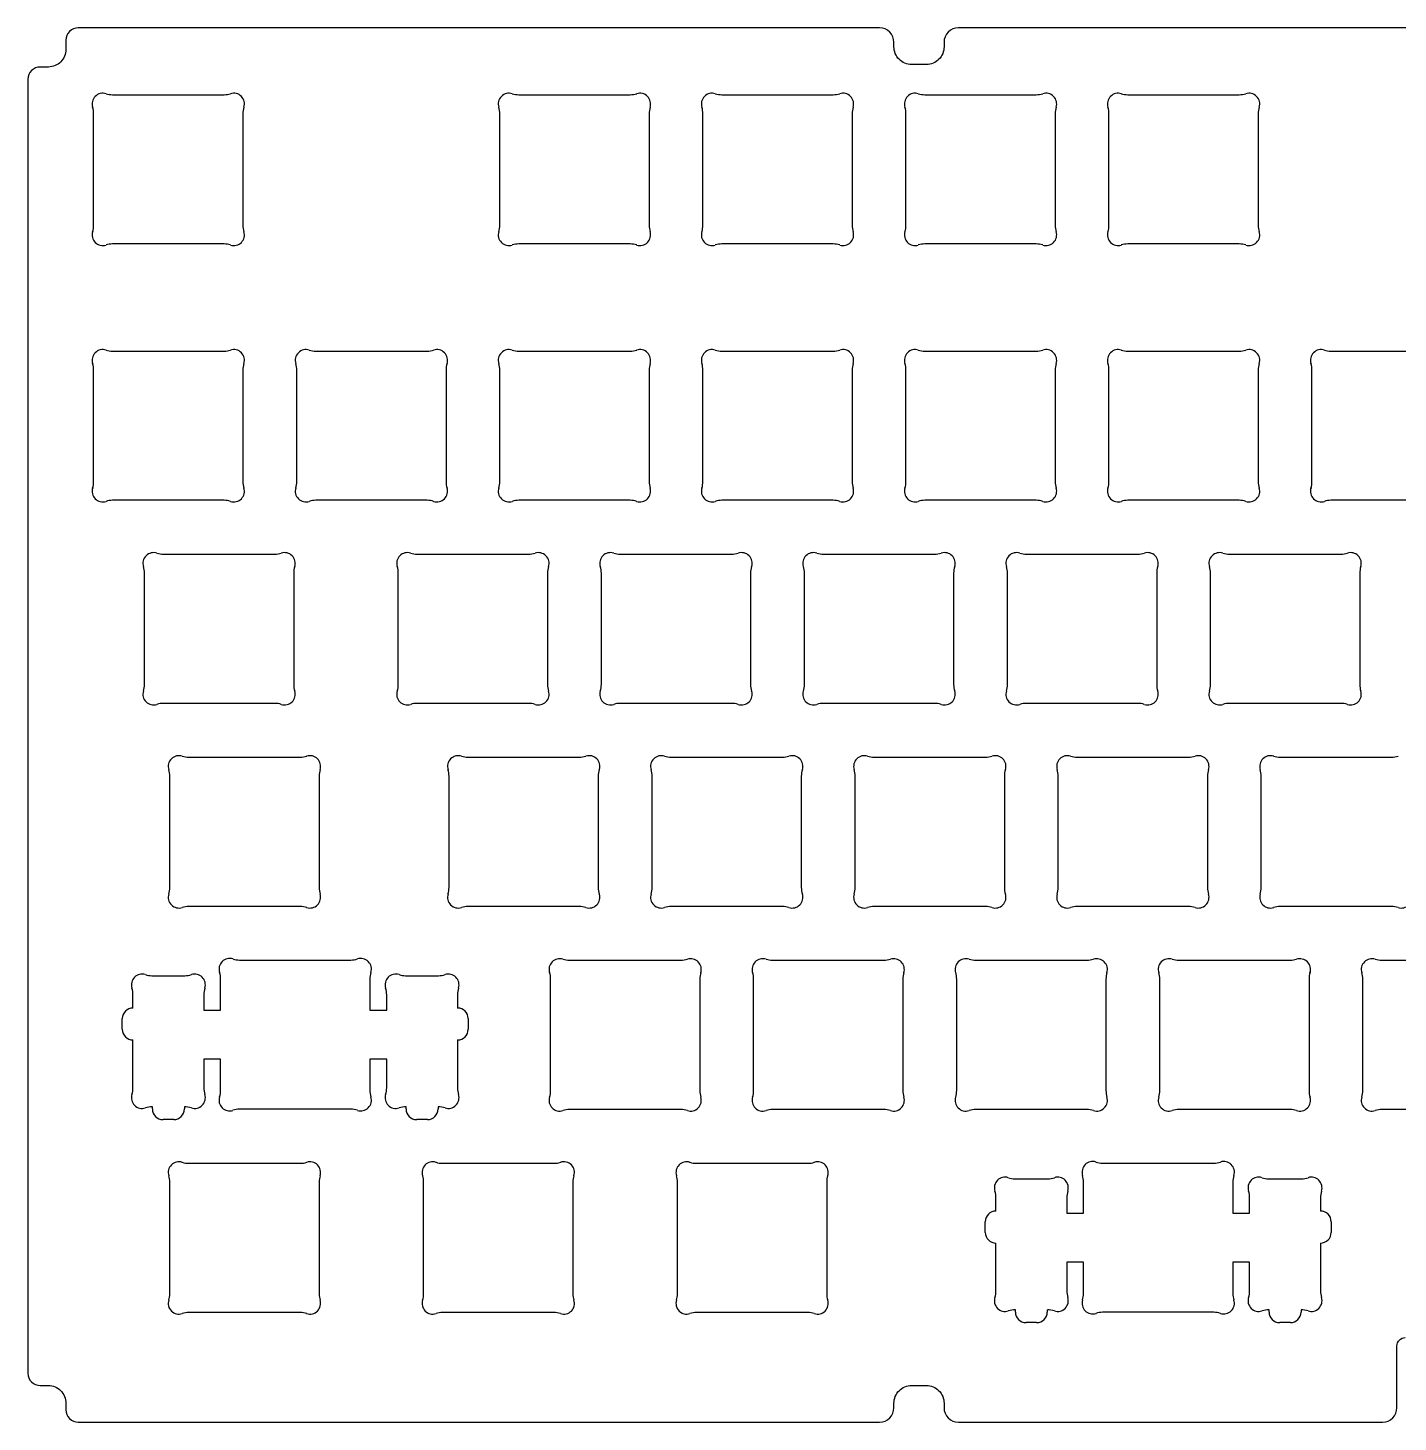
# Model space of a CAD drawing. Header units: millimetres. Extents: x 0 to 322, y 0 to 131.
# Drawn here: x 0 to 128.6, y 0 to 130.8 of the extents above; entities that cross this region are included whole.
import ezdxf

# ---------------------------------------------------------------- set-up
doc = ezdxf.new("R2010")
doc.units = ezdxf.units.MM

msp = doc.modelspace()

# ---------------------------------------------------------------- linework, layer by layer
for p, q in [((7.95, 124.53), (18.4, 124.53)), ((46.05, 124.53), (56.5, 124.53)), ((65.1, 124.53), (75.55, 124.53)), ((84.15, 124.53), (94.6, 124.53)), ((103.2, 124.53), (113.64, 124.53)), ((6.17, 112.3), (6.17, 122.75)), ((20.17, 122.75), (20.17, 112.3)), ((44.28, 112.3), (44.28, 122.75)), ((58.28, 122.75), (58.28, 112.3)), ((63.33, 112.3), (63.33, 122.75)), ((77.33, 122.75), (77.33, 112.3)), ((82.38, 112.3), (82.38, 122.75)), ((96.38, 122.75), (96.38, 112.3)), ((101.42, 112.3), (101.42, 122.75)), ((115.42, 122.75), (115.42, 112.3)), ((18.4, 110.53), (7.95, 110.53)), ((56.5, 110.53), (46.05, 110.53)), ((75.55, 110.53), (65.1, 110.53)), ((94.6, 110.53), (84.15, 110.53)), ((113.64, 110.53), (103.2, 110.53)), ((7.95, 100.48), (18.4, 100.48)), ((27, 100.48), (37.45, 100.48)), ((46.05, 100.48), (56.5, 100.48)), ((65.1, 100.48), (75.55, 100.48)), ((84.15, 100.48), (94.6, 100.48)), ((103.2, 100.48), (113.64, 100.48)), ((122.25, 100.48), (132.69, 100.48)), ((6.17, 88.25), (6.17, 98.7)), ((20.17, 98.7), (20.17, 88.25)), ((25.23, 88.25), (25.23, 98.7)), ((39.23, 98.7), (39.23, 88.25)), ((44.28, 88.25), (44.28, 98.7)), ((58.28, 98.7), (58.28, 88.25)), ((63.33, 88.25), (63.33, 98.7)), ((77.33, 98.7), (77.33, 88.25)), ((82.38, 88.25), (82.38, 98.7)), ((96.38, 98.7), (96.38, 88.25)), ((101.42, 88.25), (101.42, 98.7)), ((115.42, 98.7), (115.42, 88.25)), ((120.47, 88.25), (120.47, 98.7)), ((18.4, 86.48), (7.95, 86.48)), ((37.45, 86.48), (27, 86.48)), ((56.5, 86.48), (46.05, 86.48)), ((75.55, 86.48), (65.1, 86.48)), ((94.6, 86.48), (84.15, 86.48)), ((113.64, 86.48), (103.2, 86.48)), ((132.69, 86.48), (122.25, 86.48)), ((12.72, 81.43), (23.16, 81.43)), ((36.53, 81.43), (46.97, 81.43)), ((55.58, 81.43), (66.02, 81.43)), ((74.63, 81.43), (85.07, 81.43)), ((93.68, 81.43), (104.12, 81.43)), ((112.73, 81.43), (123.17, 81.43)), ((10.94, 69.2), (10.94, 79.65)), ((24.94, 79.65), (24.94, 69.2)), ((34.75, 69.2), (34.75, 79.65)), ((48.75, 79.65), (48.75, 69.2)), ((53.8, 69.2), (53.8, 79.65)), ((67.8, 79.65), (67.8, 69.2)), ((72.85, 69.2), (72.85, 79.65)), ((86.85, 79.65), (86.85, 69.2)), ((91.9, 69.2), (91.9, 79.65)), ((105.9, 79.65), (105.9, 69.2)), ((110.95, 69.2), (110.95, 79.65)), ((124.95, 79.65), (124.95, 69.2)), ((23.16, 67.43), (12.72, 67.43)), ((46.97, 67.43), (36.53, 67.43)), ((66.02, 67.43), (55.58, 67.43)), ((85.07, 67.43), (74.63, 67.43)), ((104.12, 67.43), (93.68, 67.43)), ((123.17, 67.43), (112.73, 67.43)), ((15.1, 62.38), (25.54, 62.38)), ((41.29, 62.38), (51.73, 62.38)), ((60.34, 62.38), (70.78, 62.38)), ((79.39, 62.38), (89.83, 62.38)), ((98.44, 62.38), (108.88, 62.38)), ((117.49, 62.38), (127.93, 62.38)), ((13.32, 50.15), (13.32, 60.6)), ((27.32, 60.6), (27.32, 50.15)), ((39.51, 50.15), (39.51, 60.6)), ((53.51, 60.6), (53.51, 50.15)), ((58.56, 50.15), (58.56, 60.6)), ((72.56, 60.6), (72.56, 50.15)), ((77.61, 50.15), (77.61, 60.6)), ((91.61, 60.6), (91.61, 50.15)), ((96.66, 50.15), (96.66, 60.6)), ((110.66, 60.6), (110.66, 50.15)), ((115.71, 50.15), (115.71, 60.6)), ((25.54, 48.38), (15.1, 48.38)), ((51.73, 48.38), (41.29, 48.38)), ((70.78, 48.38), (60.34, 48.38)), ((89.83, 48.38), (79.39, 48.38)), ((108.88, 48.38), (98.44, 48.38)), ((127.93, 48.38), (117.49, 48.38)), ((19.86, 43.35), (30.3, 43.35)), ((50.82, 43.33), (61.26, 43.33)), ((69.87, 43.33), (80.31, 43.33)), ((88.92, 43.33), (99.36, 43.33)), ((107.97, 43.33), (118.41, 43.33)), ((127.02, 43.33), (137.46, 43.33)), ((11.64, 41.88), (14.73, 41.88)), ((35.44, 41.88), (38.53, 41.88)), ((18.08, 38.65), (18.08, 41.57)), ((32.08, 41.57), (32.08, 38.65)), ((49.04, 31.1), (49.04, 41.55)), ((63.04, 41.55), (63.04, 31.1)), ((68.09, 31.1), (68.09, 41.55)), ((82.09, 41.55), (82.09, 31.1)), ((87.14, 31.1), (87.14, 41.55)), ((101.14, 41.55), (101.14, 31.1)), ((106.19, 31.1), (106.19, 41.55)), ((120.19, 41.55), (120.19, 31.1)), ((125.24, 31.1), (125.24, 41.55)), ((9.86, 38.85), (9.86, 40.1)), ((16.51, 40.1), (16.51, 38.65)), ((33.66, 38.65), (33.66, 40.1)), ((40.31, 40.1), (40.31, 38.85)), ((16.51, 38.65), (18.08, 38.65)), ((32.08, 38.65), (33.66, 38.65)), ((8.86, 36.85), (8.86, 37.85)), ((41.31, 37.85), (41.31, 36.85)), ((9.86, 31.36), (9.86, 35.85)), ((40.31, 35.85), (40.31, 31.36)), ((18.08, 34.05), (16.51, 34.05)), ((16.51, 34.05), (16.51, 31.36)), ((18.08, 31.13), (18.08, 34.05)), ((32.08, 34.05), (32.08, 31.13)), ((33.66, 34.05), (32.08, 34.05)), ((33.66, 31.36), (33.66, 34.05)), ((11.68, 29.38), (11.68, 29.58)), ((14.68, 29.58), (14.68, 29.38)), ((30.3, 29.35), (19.86, 29.35)), ((35.48, 29.38), (35.48, 29.58)), ((38.48, 29.58), (38.48, 29.38)), ((61.26, 29.33), (50.82, 29.33)), ((80.31, 29.33), (69.87, 29.33)), ((99.36, 29.33), (88.92, 29.33)), ((118.41, 29.33), (107.97, 29.33)), ((137.46, 29.33), (127.02, 29.33)), ((13.68, 28.38), (12.68, 28.38)), ((37.48, 28.38), (36.48, 28.38)), ((15.1, 24.28), (25.54, 24.28)), ((38.91, 24.28), (49.35, 24.28)), ((62.72, 24.28), (73.16, 24.28)), ((100.82, 24.3), (111.26, 24.3)), ((13.32, 12.05), (13.32, 22.5)), ((27.32, 22.5), (27.32, 12.05)), ((37.13, 12.05), (37.13, 22.5)), ((51.13, 22.5), (51.13, 12.05)), ((60.94, 12.05), (60.94, 22.5)), ((74.94, 22.5), (74.94, 12.05)), ((92.6, 22.83), (95.69, 22.83)), ((99.04, 19.6), (99.04, 22.52)), ((113.04, 22.52), (113.04, 19.6)), ((116.4, 22.83), (119.49, 22.83)), ((90.82, 19.8), (90.82, 21.05)), ((97.47, 21.05), (97.47, 19.6)), ((114.62, 19.6), (114.62, 21.05)), ((121.27, 21.05), (121.27, 19.8)), ((89.82, 17.8), (89.82, 18.8)), ((97.47, 19.6), (99.04, 19.6)), ((113.04, 19.6), (114.62, 19.6)), ((122.27, 18.8), (122.27, 17.8)), ((90.82, 12.31), (90.82, 16.8)), ((121.27, 16.8), (121.27, 12.31)), ((99.04, 15), (97.47, 15)), ((97.47, 15), (97.47, 12.31)), ((99.04, 12.08), (99.04, 15)), ((113.04, 15), (113.04, 12.08)), ((114.62, 15), (113.04, 15)), ((114.62, 12.31), (114.62, 15)), ((92.64, 10.33), (92.64, 10.53)), ((95.64, 10.53), (95.64, 10.33)), ((116.44, 10.33), (116.44, 10.53)), ((119.44, 10.53), (119.44, 10.33)), ((25.54, 10.28), (15.1, 10.28)), ((49.35, 10.28), (38.91, 10.28)), ((73.16, 10.28), (62.72, 10.28)), ((94.64, 9.33), (93.64, 9.33)), ((111.26, 10.3), (100.82, 10.3)), ((118.44, 9.33), (117.44, 9.33))]:
    msp.add_line(p, q)
msp.add_lwpolyline([(234.8, 130.8), (87.3, 130.8, 0.414214), (85.95, 129.45), (85.95, 129.02, -0.414214), (84.3, 127.37), (82.9, 127.37, -0.414214), (81.25, 129.02), (81.25, 129.45, 0.414214), (79.9, 130.8), (4.72, 130.8, 0.414214), (3.57, 129.65), (3.57, 128.78, -0.414214), (1.92, 127.13), (1.15, 127.13, 0.414214), (0, 125.98), (0, 4.58, 0.414214), (1.15, 3.43), (1.92, 3.43, -0.414214), (3.57, 1.78), (3.57, 1.15, 0.414214), (4.72, 0), (79.9, 0, 0.414214), (81.25, 1.35), (81.25, 1.78, -0.414214), (82.9, 3.43), (84.3, 3.43, -0.414214), (85.95, 1.78), (85.95, 1.35, 0.414214), (87.3, 0), (127.09, 0, 0.414214), (128.44, 1.35), (128.44, 7.14, -0.41418), (129.22, 7.93)], format="xyb")
for centre, radius, start, end in [((7.03, 123.67), 1, 72.0237, 197.9763), ((7.95, 126.53), 2, 252.0237, 270), ((18.4, 126.53), 2, 270, 287.9763), ((19.32, 123.67), 1, 342.0237, 107.9763), ((45.13, 123.67), 1, 72.0237, 197.9763), ((46.05, 126.53), 2, 252.0237, 270), ((56.5, 126.53), 2, 270, 287.9763), ((57.42, 123.67), 1, 342.0237, 107.9763), ((64.18, 123.67), 1, 72.0237, 197.9763), ((65.1, 126.53), 2, 252.0237, 270), ((75.55, 126.53), 2, 270, 287.9763), ((76.47, 123.67), 1, 342.0237, 107.9763), ((83.23, 123.67), 1, 72.0237, 197.9763), ((84.15, 126.53), 2, 252.0237, 270), ((94.6, 126.53), 2, 270, 287.9763), ((95.52, 123.67), 1, 342.0237, 107.9763), ((102.28, 123.67), 1, 72.0237, 197.9763), ((103.2, 126.53), 2, 252.0237, 270), ((113.64, 126.53), 2, 270, 287.9763), ((114.57, 123.67), 1, 342.0237, 107.9763), ((4.17, 122.75), 2, 0, 17.9763), ((22.17, 122.75), 2, 162.0237, 180), ((42.28, 122.75), 2, 0, 17.9763), ((60.28, 122.75), 2, 162.0237, 180), ((61.33, 122.75), 2, 0, 17.9763), ((79.33, 122.75), 2, 162.0237, 180), ((80.38, 122.75), 2, 0, 17.9763), ((98.38, 122.75), 2, 162.0237, 180), ((99.42, 122.75), 2, 0, 17.9763), ((117.42, 122.75), 2, 162.0237, 180), ((7.03, 111.38), 1, 162.0237, 287.9763), ((4.17, 112.3), 2, 342.0237, 360), ((19.32, 111.38), 1, 252.0237, 17.9763), ((22.17, 112.3), 2, 180, 197.9763), ((45.13, 111.38), 1, 162.0237, 287.9763), ((42.28, 112.3), 2, 342.0237, 360), ((57.42, 111.38), 1, 252.0237, 17.9763), ((60.28, 112.3), 2, 180, 197.9763), ((64.18, 111.38), 1, 162.0237, 287.9763), ((61.33, 112.3), 2, 342.0237, 360), ((76.47, 111.38), 1, 252.0237, 17.9763), ((79.33, 112.3), 2, 180, 197.9763), ((83.23, 111.38), 1, 162.0237, 287.9763), ((80.38, 112.3), 2, 342.0237, 360), ((95.52, 111.38), 1, 252.0237, 17.9763), ((98.38, 112.3), 2, 180, 197.9763), ((102.28, 111.38), 1, 162.0237, 287.9763), ((99.42, 112.3), 2, 342.0237, 360), ((114.57, 111.38), 1, 252.0237, 17.9763), ((117.42, 112.3), 2, 180, 197.9763), ((7.95, 108.53), 2, 90, 107.9763), ((18.4, 108.53), 2, 72.0237, 90), ((46.05, 108.53), 2, 90, 107.9763), ((56.5, 108.53), 2, 72.0237, 90), ((65.1, 108.53), 2, 90, 107.9763), ((75.55, 108.53), 2, 72.0237, 90), ((84.15, 108.53), 2, 90, 107.9763), ((94.6, 108.53), 2, 72.0237, 90), ((103.2, 108.53), 2, 90, 107.9763), ((113.64, 108.53), 2, 72.0237, 90), ((7.03, 99.62), 1, 72.0237, 197.9763), ((7.95, 102.48), 2, 252.0237, 270), ((18.4, 102.48), 2, 270, 287.9763), ((19.32, 99.62), 1, 342.0237, 107.9763), ((26.08, 99.62), 1, 72.0237, 197.9763), ((27, 102.48), 2, 252.0237, 270), ((37.45, 102.48), 2, 270, 287.9763), ((38.37, 99.62), 1, 342.0237, 107.9763), ((45.13, 99.62), 1, 72.0237, 197.9763), ((46.05, 102.48), 2, 252.0237, 270), ((56.5, 102.48), 2, 270, 287.9763), ((57.42, 99.62), 1, 342.0237, 107.9763), ((64.18, 99.62), 1, 72.0237, 197.9763), ((65.1, 102.48), 2, 252.0237, 270), ((75.55, 102.48), 2, 270, 287.9763), ((76.47, 99.62), 1, 342.0237, 107.9763), ((83.23, 99.62), 1, 72.0237, 197.9763), ((84.15, 102.48), 2, 252.0237, 270), ((94.6, 102.48), 2, 270, 287.9763), ((95.52, 99.62), 1, 342.0237, 107.9763), ((102.28, 99.62), 1, 72.0237, 197.9763), ((103.2, 102.48), 2, 252.0237, 270), ((113.64, 102.48), 2, 270, 287.9763), ((114.57, 99.62), 1, 342.0237, 107.9763), ((121.33, 99.62), 1, 72.0237, 197.9763), ((122.25, 102.48), 2, 252.0237, 270), ((4.17, 98.7), 2, 0, 17.9763), ((22.17, 98.7), 2, 162.0237, 180), ((23.23, 98.7), 2, 0, 17.9763), ((41.23, 98.7), 2, 162.0237, 180), ((42.28, 98.7), 2, 0, 17.9763), ((60.28, 98.7), 2, 162.0237, 180), ((61.33, 98.7), 2, 0, 17.9763), ((79.33, 98.7), 2, 162.0237, 180), ((80.38, 98.7), 2, 0, 17.9763), ((98.38, 98.7), 2, 162.0237, 180), ((99.42, 98.7), 2, 0, 17.9763), ((117.42, 98.7), 2, 162.0237, 180), ((118.47, 98.7), 2, 0, 17.9763), ((7.03, 87.33), 1, 162.0237, 287.9763), ((4.17, 88.25), 2, 342.0237, 360), ((19.32, 87.33), 1, 252.0237, 17.9763), ((22.17, 88.25), 2, 180, 197.9763), ((26.08, 87.33), 1, 162.0237, 287.9763), ((23.23, 88.25), 2, 342.0237, 360), ((38.37, 87.33), 1, 252.0237, 17.9763), ((41.23, 88.25), 2, 180, 197.9763), ((45.13, 87.33), 1, 162.0237, 287.9763), ((42.28, 88.25), 2, 342.0237, 360), ((57.42, 87.33), 1, 252.0237, 17.9763), ((60.28, 88.25), 2, 180, 197.9763), ((64.18, 87.33), 1, 162.0237, 287.9763), ((61.33, 88.25), 2, 342.0237, 360), ((76.47, 87.33), 1, 252.0237, 17.9763), ((79.33, 88.25), 2, 180, 197.9763), ((83.23, 87.33), 1, 162.0237, 287.9763), ((80.38, 88.25), 2, 342.0237, 360), ((95.52, 87.33), 1, 252.0237, 17.9763), ((98.38, 88.25), 2, 180, 197.9763), ((102.28, 87.33), 1, 162.0237, 287.9763), ((99.42, 88.25), 2, 342.0237, 360), ((114.57, 87.33), 1, 252.0237, 17.9763), ((117.42, 88.25), 2, 180, 197.9763), ((121.33, 87.33), 1, 162.0237, 287.9763), ((118.47, 88.25), 2, 342.0237, 360), ((7.95, 84.48), 2, 90, 107.9763), ((18.4, 84.48), 2, 72.0237, 90), ((27, 84.48), 2, 90, 107.9763), ((37.45, 84.48), 2, 72.0237, 90), ((46.05, 84.48), 2, 90, 107.9763), ((56.5, 84.48), 2, 72.0237, 90), ((65.1, 84.48), 2, 90, 107.9763), ((75.55, 84.48), 2, 72.0237, 90), ((84.15, 84.48), 2, 90, 107.9763), ((94.6, 84.48), 2, 72.0237, 90), ((103.2, 84.48), 2, 90, 107.9763), ((113.64, 84.48), 2, 72.0237, 90), ((122.25, 84.48), 2, 90, 107.9763), ((11.79, 80.57), 1, 72.0237, 197.9763), ((12.72, 83.43), 2, 252.0237, 270), ((23.16, 83.43), 2, 270, 287.9763), ((24.08, 80.57), 1, 342.0237, 107.9763), ((35.6, 80.57), 1, 72.0237, 197.9763), ((36.53, 83.43), 2, 252.0237, 270), ((46.97, 83.43), 2, 270, 287.9763), ((47.9, 80.57), 1, 342.0237, 107.9763), ((54.65, 80.57), 1, 72.0237, 197.9763), ((55.58, 83.43), 2, 252.0237, 270), ((66.02, 83.43), 2, 270, 287.9763), ((66.95, 80.57), 1, 342.0237, 107.9763), ((73.7, 80.57), 1, 72.0237, 197.9763), ((74.63, 83.43), 2, 252.0237, 270), ((85.07, 83.43), 2, 270, 287.9763), ((86, 80.57), 1, 342.0237, 107.9763), ((92.75, 80.57), 1, 72.0237, 197.9763), ((93.68, 83.43), 2, 252.0237, 270), ((104.12, 83.43), 2, 270, 287.9763), ((105.05, 80.57), 1, 342.0237, 107.9763), ((111.8, 80.57), 1, 72.0237, 197.9763), ((112.73, 83.43), 2, 252.0237, 270), ((123.17, 83.43), 2, 270, 287.9763), ((124.1, 80.57), 1, 342.0237, 107.9763), ((8.94, 79.65), 2, 0, 17.9763), ((26.94, 79.65), 2, 162.0237, 180), ((32.75, 79.65), 2, 0, 17.9763), ((50.75, 79.65), 2, 162.0237, 180), ((51.8, 79.65), 2, 0, 17.9763), ((69.8, 79.65), 2, 162.0237, 180), ((70.85, 79.65), 2, 0, 17.9763), ((88.85, 79.65), 2, 162.0237, 180), ((89.9, 79.65), 2, 0, 17.9763), ((107.9, 79.65), 2, 162.0237, 180), ((108.95, 79.65), 2, 0, 17.9763), ((126.95, 79.65), 2, 162.0237, 180), ((11.79, 68.28), 1, 162.0237, 287.9763), ((8.94, 69.2), 2, 342.0237, 360), ((24.08, 68.28), 1, 252.0237, 17.9763), ((26.94, 69.2), 2, 180, 197.9763), ((35.6, 68.28), 1, 162.0237, 287.9763), ((32.75, 69.2), 2, 342.0237, 360), ((47.9, 68.28), 1, 252.0237, 17.9763), ((50.75, 69.2), 2, 180, 197.9763), ((54.65, 68.28), 1, 162.0237, 287.9763), ((51.8, 69.2), 2, 342.0237, 360), ((66.95, 68.28), 1, 252.0237, 17.9763), ((69.8, 69.2), 2, 180, 197.9763), ((73.7, 68.28), 1, 162.0237, 287.9763), ((70.85, 69.2), 2, 342.0237, 360), ((86, 68.28), 1, 252.0237, 17.9763), ((88.85, 69.2), 2, 180, 197.9763), ((92.75, 68.28), 1, 162.0237, 287.9763), ((89.9, 69.2), 2, 342.0237, 360), ((105.05, 68.28), 1, 252.0237, 17.9763), ((107.9, 69.2), 2, 180, 197.9763), ((111.8, 68.28), 1, 162.0237, 287.9763), ((108.95, 69.2), 2, 342.0237, 360), ((124.1, 68.28), 1, 252.0237, 17.9763), ((126.95, 69.2), 2, 180, 197.9763), ((12.72, 65.43), 2, 90, 107.9763), ((23.16, 65.43), 2, 72.0237, 90), ((36.53, 65.43), 2, 90, 107.9763), ((46.97, 65.43), 2, 72.0237, 90), ((55.58, 65.43), 2, 90, 107.9763), ((66.02, 65.43), 2, 72.0237, 90), ((74.63, 65.43), 2, 90, 107.9763), ((85.07, 65.43), 2, 72.0237, 90), ((93.68, 65.43), 2, 90, 107.9763), ((104.12, 65.43), 2, 72.0237, 90), ((112.73, 65.43), 2, 90, 107.9763), ((123.17, 65.43), 2, 72.0237, 90), ((14.17, 61.52), 1, 72.0237, 197.9763), ((15.1, 64.38), 2, 252.0237, 270), ((25.54, 64.38), 2, 270, 287.9763), ((26.46, 61.52), 1, 342.0237, 107.9763), ((40.37, 61.52), 1, 72.0237, 197.9763), ((41.29, 64.38), 2, 252.0237, 270), ((51.73, 64.38), 2, 270, 287.9763), ((52.66, 61.52), 1, 342.0237, 107.9763), ((59.42, 61.52), 1, 72.0237, 197.9763), ((60.34, 64.38), 2, 252.0237, 270), ((70.78, 64.38), 2, 270, 287.9763), ((71.71, 61.52), 1, 342.0237, 107.9763), ((78.47, 61.52), 1, 72.0237, 197.9763), ((79.39, 64.38), 2, 252.0237, 270), ((89.83, 64.38), 2, 270, 287.9763), ((90.76, 61.52), 1, 342.0237, 107.9763), ((97.52, 61.52), 1, 72.0237, 197.9763), ((98.44, 64.38), 2, 252.0237, 270), ((108.88, 64.38), 2, 270, 287.9763), ((109.81, 61.52), 1, 342.0237, 107.9763), ((116.57, 61.52), 1, 72.0237, 197.9763), ((117.49, 64.38), 2, 252.0237, 270), ((127.93, 64.38), 2, 270, 287.9763), ((11.32, 60.6), 2, 0, 17.9763), ((29.32, 60.6), 2, 162.0237, 180), ((37.51, 60.6), 2, 0, 17.9763), ((55.51, 60.6), 2, 162.0237, 180), ((56.56, 60.6), 2, 0, 17.9763), ((74.56, 60.6), 2, 162.0237, 180), ((75.61, 60.6), 2, 0, 17.9763), ((93.61, 60.6), 2, 162.0237, 180), ((94.66, 60.6), 2, 0, 17.9763), ((112.66, 60.6), 2, 162.0237, 180), ((113.71, 60.6), 2, 0, 17.9763), ((11.32, 50.15), 2, 342.0237, 360), ((29.32, 50.15), 2, 180, 197.9763), ((37.51, 50.15), 2, 342.0237, 360), ((55.51, 50.15), 2, 180, 197.9763), ((56.56, 50.15), 2, 342.0237, 360), ((74.56, 50.15), 2, 180, 197.9763), ((75.61, 50.15), 2, 342.0237, 360), ((93.61, 50.15), 2, 180, 197.9763), ((94.66, 50.15), 2, 342.0237, 360), ((112.66, 50.15), 2, 180, 197.9763), ((113.71, 50.15), 2, 342.0237, 360), ((14.17, 49.23), 1, 162.0237, 287.9763), ((26.46, 49.23), 1, 252.0237, 17.9763), ((40.37, 49.23), 1, 162.0237, 287.9763), ((52.66, 49.23), 1, 252.0237, 17.9763), ((59.42, 49.23), 1, 162.0237, 287.9763), ((71.71, 49.23), 1, 252.0237, 17.9763), ((78.47, 49.23), 1, 162.0237, 287.9763), ((90.76, 49.23), 1, 252.0237, 17.9763), ((97.52, 49.23), 1, 162.0237, 287.9763), ((109.81, 49.23), 1, 252.0237, 17.9763), ((116.57, 49.23), 1, 162.0237, 287.9763), ((128.86, 49.23), 1, 252.0237, 17.9763), ((15.1, 46.38), 2, 90, 107.9763), ((25.54, 46.38), 2, 72.0237, 90), ((41.29, 46.38), 2, 90, 107.9763), ((51.73, 46.38), 2, 72.0237, 90), ((60.34, 46.38), 2, 90, 107.9763), ((70.78, 46.38), 2, 72.0237, 90), ((79.39, 46.38), 2, 90, 107.9763), ((89.83, 46.38), 2, 72.0237, 90), ((98.44, 46.38), 2, 90, 107.9763), ((108.88, 46.38), 2, 72.0237, 90), ((117.49, 46.38), 2, 90, 107.9763), ((127.93, 46.38), 2, 72.0237, 90), ((18.93, 42.5), 1, 72.0237, 197.9763), ((19.86, 45.35), 2, 252.0237, 270), ((30.3, 45.35), 2, 270, 287.9763), ((31.23, 42.5), 1, 342.0237, 107.9763), ((49.89, 42.47), 1, 72.0237, 197.9763), ((50.82, 45.33), 2, 252.0237, 270), ((61.26, 45.33), 2, 270, 287.9763), ((62.18, 42.47), 1, 342.0237, 107.9763), ((68.94, 42.47), 1, 72.0237, 197.9763), ((69.87, 45.33), 2, 252.0237, 270), ((80.31, 45.33), 2, 270, 287.9763), ((81.23, 42.47), 1, 342.0237, 107.9763), ((87.99, 42.47), 1, 72.0237, 197.9763), ((88.92, 45.33), 2, 252.0237, 270), ((99.36, 45.33), 2, 270, 287.9763), ((100.28, 42.47), 1, 342.0237, 107.9763), ((107.04, 42.47), 1, 72.0237, 197.9763), ((107.97, 45.33), 2, 252.0237, 270), ((118.41, 45.33), 2, 270, 287.9763), ((119.33, 42.47), 1, 342.0237, 107.9763), ((126.09, 42.47), 1, 72.0237, 197.9763), ((127.02, 45.33), 2, 252.0237, 270), ((10.71, 41.03), 1, 72.0237, 197.9763), ((11.64, 43.88), 2, 252.0237, 270), ((14.73, 43.88), 2, 270, 287.9763), ((15.65, 41.03), 1, 342.0237, 107.9763), ((16.08, 41.57), 2, 0, 17.9763), ((34.08, 41.57), 2, 162.0237, 180), ((34.51, 41.03), 1, 72.0237, 197.9763), ((35.44, 43.88), 2, 252.0237, 270), ((38.53, 43.88), 2, 270, 287.9763), ((39.45, 41.03), 1, 342.0237, 107.9763), ((47.04, 41.55), 2, 0, 17.9763), ((65.04, 41.55), 2, 162.0237, 180), ((66.09, 41.55), 2, 0, 17.9763), ((84.09, 41.55), 2, 162.0237, 180), ((85.14, 41.55), 2, 0, 17.9763), ((103.14, 41.55), 2, 162.0237, 180), ((104.19, 41.55), 2, 0, 17.9763), ((122.19, 41.55), 2, 162.0237, 180), ((123.24, 41.55), 2, 0, 17.9763), ((7.86, 40.1), 2, 360, 17.9763), ((18.51, 40.1), 2, 162.0237, 180), ((31.66, 40.1), 2, 0, 17.9763), ((42.31, 40.1), 2, 162.0237, 180), ((9.86, 37.85), 1, 90, 180), ((40.31, 37.85), 1, 0, 90), ((9.86, 36.85), 1, 180, 270), ((40.31, 36.85), 1, 270, 0), ((10.71, 30.43), 1, 162.0237, 287.9763), ((7.86, 31.36), 2, 342.0237, 0), ((15.65, 30.43), 1, 252.0237, 17.9763), ((18.51, 31.36), 2, 180, 197.9763), ((18.93, 30.2), 1, 162.0237, 287.9763), ((16.08, 31.13), 2, 342.0237, 360), ((31.23, 30.2), 1, 252.0237, 17.9763), ((34.08, 31.13), 2, 180, 197.9763), ((34.51, 30.43), 1, 162.0237, 287.9763), ((31.66, 31.36), 2, 342.0237, 0), ((39.45, 30.43), 1, 252.0237, 17.9763), ((42.31, 31.36), 2, 180, 197.9763), ((49.89, 30.18), 1, 162.0237, 287.9763), ((47.04, 31.1), 2, 342.0237, 360), ((62.18, 30.18), 1, 252.0237, 17.9763), ((65.04, 31.1), 2, 180, 197.9763), ((68.94, 30.18), 1, 162.0237, 287.9763), ((66.09, 31.1), 2, 342.0237, 360), ((81.23, 30.18), 1, 252.0237, 17.9763), ((84.09, 31.1), 2, 180, 197.9763), ((87.99, 30.18), 1, 162.0237, 287.9763), ((85.14, 31.1), 2, 342.0237, 360), ((100.28, 30.18), 1, 252.0237, 17.9763), ((103.14, 31.1), 2, 180, 197.9763), ((107.04, 30.18), 1, 162.0237, 287.9763), ((104.19, 31.1), 2, 342.0237, 360), ((119.33, 30.18), 1, 252.0237, 17.9763), ((122.19, 31.1), 2, 180, 197.9763), ((126.09, 30.18), 1, 162.0237, 287.9763), ((123.24, 31.1), 2, 342.0237, 360), ((11.64, 27.58), 2, 88.6942, 107.9763), ((12.68, 29.38), 1, 180, 270), ((13.68, 29.38), 1, 270, 0), ((14.73, 27.58), 2, 72.0237, 91.3058), ((19.86, 27.35), 2, 90, 107.9763), ((30.3, 27.35), 2, 72.0237, 90), ((35.44, 27.58), 2, 88.6942, 107.9763), ((36.48, 29.38), 1, 180, 270), ((37.48, 29.38), 1, 270, 360), ((38.53, 27.58), 2, 72.0237, 91.3058), ((50.82, 27.33), 2, 90, 107.9763), ((61.26, 27.33), 2, 72.0237, 90), ((69.87, 27.33), 2, 90, 107.9763), ((80.31, 27.33), 2, 72.0237, 90), ((88.92, 27.33), 2, 90, 107.9763), ((99.36, 27.33), 2, 72.0237, 90), ((107.97, 27.33), 2, 90, 107.9763), ((118.41, 27.33), 2, 72.0237, 90), ((127.02, 27.33), 2, 90, 107.9763), ((14.17, 23.42), 1, 72.0237, 197.9763), ((15.1, 26.28), 2, 252.0237, 270), ((25.54, 26.28), 2, 270, 287.9763), ((26.46, 23.42), 1, 342.0237, 107.9763), ((37.98, 23.42), 1, 72.0237, 197.9763), ((38.91, 26.28), 2, 252.0237, 270), ((49.35, 26.28), 2, 270, 287.9763), ((50.28, 23.42), 1, 342.0237, 107.9763), ((61.8, 23.42), 1, 72.0237, 197.9763), ((62.72, 26.28), 2, 252.0237, 270), ((73.16, 26.28), 2, 270, 287.9763), ((74.09, 23.42), 1, 342.0237, 107.9763), ((99.9, 23.45), 1, 72.0237, 197.9763), ((100.82, 26.3), 2, 252.0237, 270), ((111.26, 26.3), 2, 270, 287.9763), ((112.19, 23.45), 1, 342.0237, 107.9763), ((11.32, 22.5), 2, 0, 17.9763), ((29.32, 22.5), 2, 162.0237, 180), ((35.13, 22.5), 2, 0, 17.9763), ((53.13, 22.5), 2, 162.0237, 180), ((58.94, 22.5), 2, 0, 17.9763), ((76.94, 22.5), 2, 162.0237, 180), ((91.67, 21.98), 1, 72.0237, 197.9763), ((92.6, 24.83), 2, 252.0237, 270), ((95.69, 24.83), 2, 270, 287.9763), ((96.61, 21.98), 1, 342.0237, 107.9763), ((97.04, 22.52), 2, 0, 17.9763), ((115.04, 22.52), 2, 162.0237, 180), ((115.47, 21.98), 1, 72.0237, 197.9763), ((116.4, 24.83), 2, 252.0237, 270), ((119.49, 24.83), 2, 270, 287.9763), ((120.41, 21.98), 1, 342.0237, 107.9763), ((88.82, 21.05), 2, 360, 17.9763), ((99.47, 21.05), 2, 162.0237, 180), ((112.62, 21.05), 2, 0, 17.9763), ((123.27, 21.05), 2, 162.0237, 180), ((90.82, 18.8), 1, 90, 180), ((121.27, 18.8), 1, 0, 90), ((90.82, 17.8), 1, 180, 270), ((121.27, 17.8), 1, 270, 0), ((11.32, 12.05), 2, 342.0237, 360), ((29.32, 12.05), 2, 180, 197.9763), ((35.13, 12.05), 2, 342.0237, 360), ((53.13, 12.05), 2, 180, 197.9763), ((58.94, 12.05), 2, 342.0237, 360), ((76.94, 12.05), 2, 180, 197.9763), ((88.82, 12.31), 2, 342.0237, 0), ((99.47, 12.31), 2, 180, 197.9763), ((97.04, 12.08), 2, 342.0237, 360), ((115.04, 12.08), 2, 180, 197.9763), ((112.62, 12.31), 2, 342.0237, 0), ((123.27, 12.31), 2, 180, 197.9763), ((14.17, 11.13), 1, 162.0237, 287.9763), ((26.46, 11.13), 1, 252.0237, 17.9763), ((37.98, 11.13), 1, 162.0237, 287.9763), ((50.28, 11.13), 1, 252.0237, 17.9763), ((61.8, 11.13), 1, 162.0237, 287.9763), ((74.09, 11.13), 1, 252.0237, 17.9763), ((91.67, 11.38), 1, 162.0237, 287.9763), ((92.6, 8.53), 2, 88.6942, 107.9763), ((95.69, 8.53), 2, 72.0237, 91.3058), ((96.61, 11.38), 1, 252.0237, 17.9763), ((99.9, 11.15), 1, 162.0237, 287.9763), ((112.19, 11.15), 1, 252.0237, 17.9763), ((115.47, 11.38), 1, 162.0237, 287.9763), ((116.4, 8.53), 2, 88.6942, 107.9763), ((119.49, 8.53), 2, 72.0237, 91.3058), ((120.41, 11.38), 1, 252.0237, 17.9763), ((15.1, 8.28), 2, 90, 107.9763), ((25.54, 8.28), 2, 72.0237, 90), ((38.91, 8.28), 2, 90, 107.9763), ((49.35, 8.28), 2, 72.0237, 90), ((62.72, 8.28), 2, 90, 107.9763), ((73.16, 8.28), 2, 72.0237, 90), ((93.64, 10.33), 1, 180, 270), ((94.64, 10.33), 1, 270, 0), ((100.82, 8.3), 2, 90, 107.9763), ((111.26, 8.3), 2, 72.0237, 90), ((117.44, 10.33), 1, 180, 270), ((118.44, 10.33), 1, 270, 360)]:
    msp.add_arc(centre, radius, start, end)

doc.saveas('drawing.dxf')
